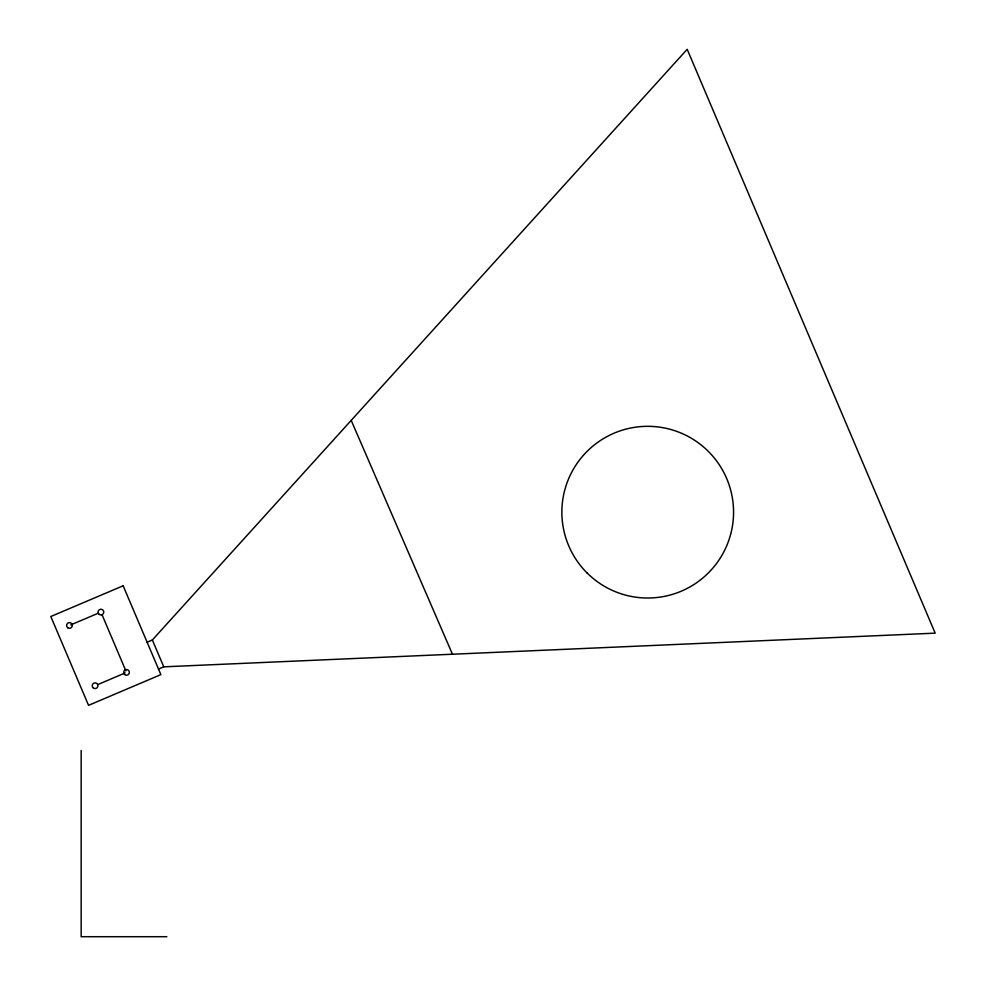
<?xml version="1.0" encoding="UTF-8"?>
<svg xmlns="http://www.w3.org/2000/svg" width="986" height="986" viewBox="0 0 986 986"><rect width="100%" height="100%" fill="white"/><g stroke="black" fill="none" stroke-linecap="round" stroke-linejoin="round"><path stroke-width="1.48" d="M147.111 642.219L152.362 639.988L687.18 49.3L935.184 633.148L163.762 666.832L158.512 669.05M70.832 624.865L98.292 613.206M97.688 684.617L125.136 672.945M166.856 936.7L81.16 936.7L81.16 750.482M351.201 420.381L452.463 654.223M152.362 639.988L163.762 666.832M102.026 614.709L125.912 670.961M123.151 585.783L50.816 616.509L88.555 705.347L160.878 674.621L123.151 585.783M587.003 572.878A85.856 85.856 0 0 0 730.638 534.387A85.856 85.856 0 0 0 625.494 429.243A85.856 85.856 0 0 0 587.003 572.878M93.35 687.994A2.847 2.847 0 0 0 97.897 686.071A2.847 2.847 0 0 0 93.953 683.101A2.847 2.847 0 0 0 93.35 687.994M67.751 627.725A2.847 2.847 0 0 0 72.286 625.79A2.847 2.847 0 0 0 68.342 622.832A2.847 2.847 0 0 0 67.751 627.725M99.204 614.364A2.847 2.847 0 0 0 103.74 612.429A2.847 2.847 0 0 0 99.796 609.471A2.847 2.847 0 0 0 99.204 614.364M124.532 674.412A2.847 2.847 0 0 0 129.277 673.056A2.847 2.847 0 0 0 125.727 669.63A2.847 2.847 0 0 0 124.532 674.412"/></g></svg>
